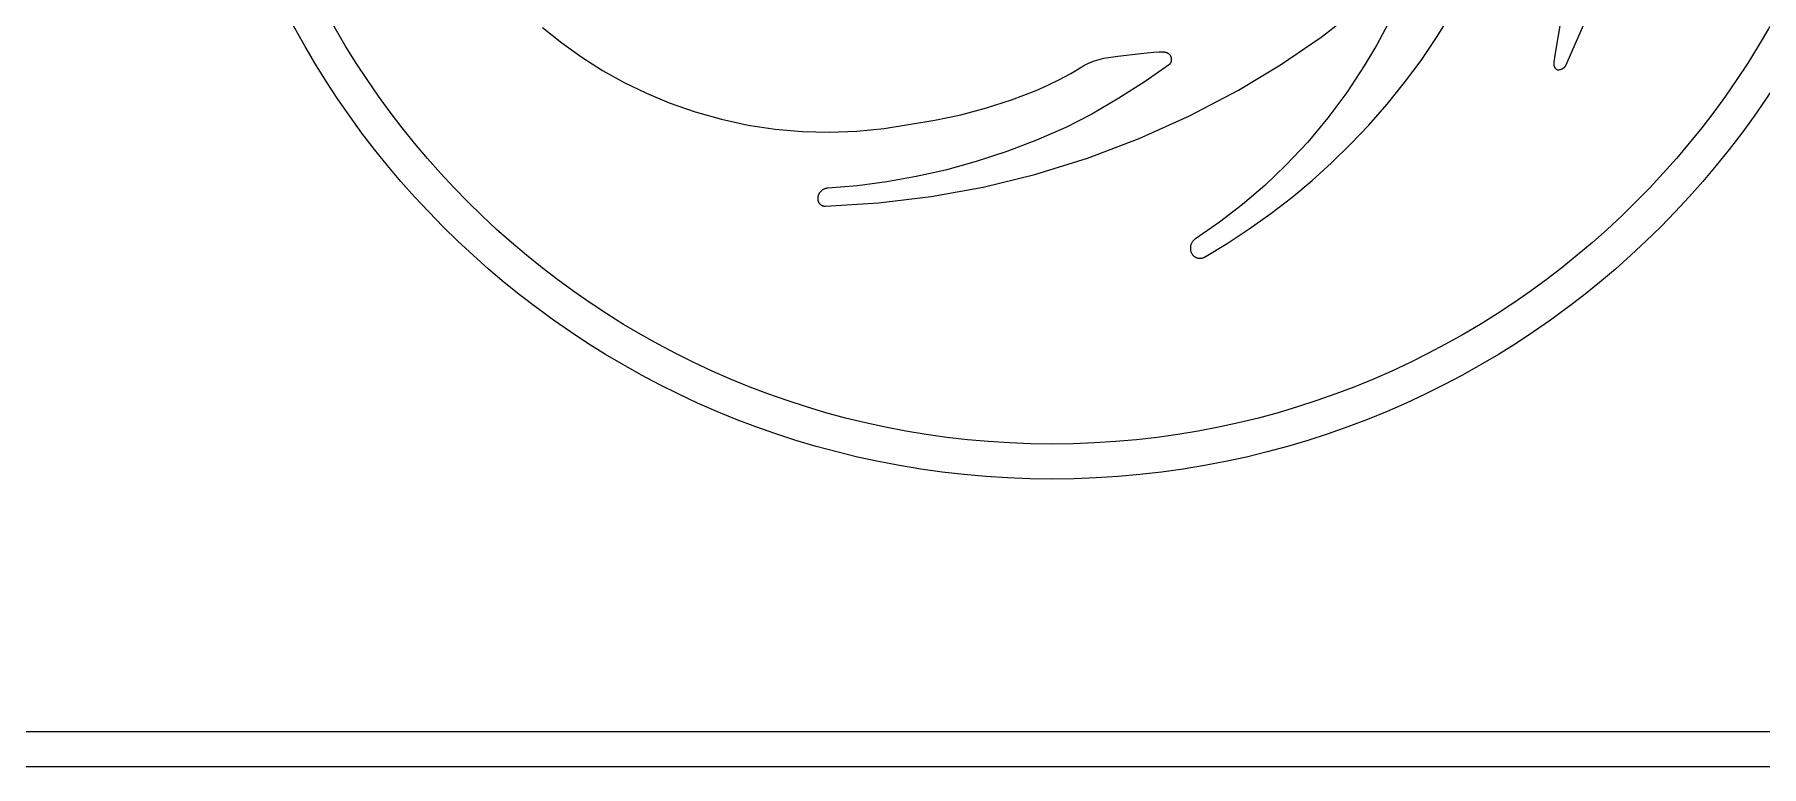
# Model space of a CAD drawing. Header units: millimetres. Extents: x 54215 to 67697, y 23496 to 56611.
# Drawn here: x 56253.6 to 56352.2, y 26800.4 to 26842.2 of the extents above; entities that cross this region are included whole.
import ezdxf

# ---------------------------------------------------------------- set-up
doc = ezdxf.new("R2010")
doc.units = ezdxf.units.MM
doc.layers.add('no3_ahsap gorunus on ince', color=32, linetype='Continuous', lineweight=13)
doc.layers.add('no3_doğrama gorunus', color=7, linetype='Continuous', lineweight=0, true_color=0x004d4d)

msp = doc.modelspace()

# ---------------------------------------------------------------- linework, layer by layer
at = {"color": 36, "true_color": 0x873b08}
for points in [[(56341.423, 26847.179, 294.578), (56340.365, 26840.87, 294.578), (56340.331, 26840.662, 294.578), (56340.324, 26840.611, 294.578), (56340.32, 26840.561, 294.578), (56340.317, 26840.513, 294.578), (56340.317, 26840.489, 294.578), (56340.318, 26840.465, 294.578), (56340.32, 26840.443, 294.578), (56340.323, 26840.42, 294.578), (56340.327, 26840.398, 294.578), (56340.332, 26840.376, 294.578), (56340.338, 26840.354, 294.578), (56340.345, 26840.333, 294.578), (56340.354, 26840.313, 294.578), (56340.364, 26840.293, 294.578), (56340.376, 26840.273, 294.578), (56340.383, 26840.264, 294.578), (56340.39, 26840.255, 294.578), (56340.397, 26840.245, 294.578), (56340.405, 26840.236, 294.578), (56340.421, 26840.219, 294.578), (56340.44, 26840.201, 294.578), (56340.46, 26840.185, 294.578), (56340.482, 26840.169, 294.578), (56340.506, 26840.154, 294.578), (56340.508, 26840.153, 294.578), (56340.509, 26840.153, 294.578), (56340.51, 26840.152, 294.578), (56340.511, 26840.152, 294.578), (56340.515, 26840.151, 294.578), (56340.518, 26840.15, 294.578), (56340.522, 26840.149, 294.578), (56340.527, 26840.148, 294.578), (56340.537, 26840.147, 294.578), (56340.548, 26840.146, 294.578), (56340.56, 26840.146, 294.578), (56340.574, 26840.146, 294.578), (56340.588, 26840.147, 294.578), (56340.62, 26840.151, 294.578), (56340.655, 26840.156, 294.578), (56340.692, 26840.165, 294.578), (56340.731, 26840.176, 294.578), (56340.771, 26840.191, 294.578), (56340.79, 26840.199, 294.578), (56340.81, 26840.209, 294.578), (56340.83, 26840.219, 294.578), (56340.849, 26840.23, 294.578), (56340.867, 26840.242, 294.578), (56340.886, 26840.255, 294.578), (56340.903, 26840.269, 294.578), (56340.92, 26840.284, 294.578), (56340.936, 26840.3, 294.578), (56340.952, 26840.317, 294.578), (56340.966, 26840.335, 294.578), (56340.979, 26840.354, 294.578), (56340.991, 26840.375, 294.578), (56340.997, 26840.385, 294.578), (56341.002, 26840.396, 294.578), (56342.219, 26843.169, 294.578)], [(56282.621, 26842.562, 294.578), (56283.718, 26841.681, 294.578), (56284.863, 26840.863, 294.578), (56286.052, 26840.111, 294.578), (56287.283, 26839.425, 294.578), (56288.552, 26838.809, 294.578), (56289.858, 26838.263, 294.578), (56291.333, 26837.747, 294.578), (56292.834, 26837.325, 294.578), (56294.354, 26836.998, 294.578), (56295.891, 26836.765, 294.578), (56297.439, 26836.628, 294.578), (56298.994, 26836.587, 294.578), (56300.551, 26836.642, 294.578), (56302.107, 26836.795, 294.578), (56305.013, 26837.265, 294.578), (56306.483, 26837.585, 294.578), (56307.944, 26837.972, 294.578), (56309.381, 26838.431, 294.578), (56310.778, 26838.97, 294.578), (56311.457, 26839.271, 294.578), (56312.12, 26839.596, 294.578), (56312.765, 26839.943, 294.578), (56313.391, 26840.315, 294.578), (56313.505, 26840.382, 294.578), (56313.622, 26840.446, 294.578), (56313.741, 26840.505, 294.578), (56313.863, 26840.56, 294.578), (56314.115, 26840.657, 294.578), (56314.374, 26840.738, 294.578), (56314.638, 26840.804, 294.578), (56314.907, 26840.856, 294.578), (56315.177, 26840.893, 294.578), (56315.447, 26840.917, 294.578), (56316.758, 26841.069, 294.578), (56317.475, 26841.145, 294.578), (56317.796, 26841.164, 294.578), (56317.94, 26841.166, 294.578), (56318.071, 26841.163, 294.578), (56318.092, 26841.162, 294.578), (56318.113, 26841.159, 294.578), (56318.134, 26841.156, 294.578), (56318.154, 26841.152, 294.578), (56318.173, 26841.148, 294.578), (56318.191, 26841.143, 294.578), (56318.209, 26841.138, 294.578), (56318.227, 26841.131, 294.578), (56318.244, 26841.125, 294.578), (56318.26, 26841.117, 294.578), (56318.276, 26841.11, 294.578), (56318.292, 26841.101, 294.578), (56318.306, 26841.092, 294.578), (56318.321, 26841.082, 294.578), (56318.334, 26841.073, 294.578), (56318.347, 26841.062, 294.578), (56318.36, 26841.051, 294.578), (56318.372, 26841.04, 294.578), (56318.383, 26841.028, 294.578), (56318.394, 26841.016, 294.578), (56318.404, 26841.004, 294.578), (56318.414, 26840.991, 294.578), (56318.423, 26840.978, 294.578), (56318.432, 26840.965, 294.578), (56318.44, 26840.951, 294.578), (56318.448, 26840.937, 294.578), (56318.455, 26840.923, 294.578), (56318.461, 26840.909, 294.578), (56318.467, 26840.894, 294.578), (56318.472, 26840.88, 294.578), (56318.477, 26840.865, 294.578), (56318.482, 26840.849, 294.578), (56318.489, 26840.819, 294.578), (56318.494, 26840.788, 294.578), (56318.496, 26840.757, 294.578), (56318.497, 26840.726, 294.578), (56318.496, 26840.696, 294.578), (56318.492, 26840.665, 294.578), (56318.489, 26840.65, 294.578), (56318.487, 26840.635, 294.578), (56318.483, 26840.62, 294.578), (56318.479, 26840.606, 294.578), (56318.474, 26840.591, 294.578), (56318.469, 26840.577, 294.578), (56318.463, 26840.563, 294.578), (56318.457, 26840.549, 294.578), (56318.45, 26840.536, 294.578), (56318.443, 26840.522, 294.578), (56318.436, 26840.509, 294.578), (56318.427, 26840.497, 294.578), (56318.419, 26840.485, 294.578), (56318.409, 26840.473, 294.578), (56318.4, 26840.461, 294.578), (56318.389, 26840.45, 294.578), (56318.379, 26840.44, 294.578), (56318.368, 26840.429, 294.578), (56318.356, 26840.42, 294.578), (56318.343, 26840.41, 294.578), (56317.003, 26839.482, 294.578), (56315.505, 26838.524, 294.578), (56313.963, 26837.622, 294.578), (56312.486, 26836.864, 294.578), (56310.812, 26836.131, 294.578), (56309.106, 26835.48, 294.578), (56307.37, 26834.913, 294.578), (56305.608, 26834.43, 294.578), (56303.948, 26834.057, 294.578), (56302.275, 26833.76, 294.578), (56300.589, 26833.539, 294.578), (56298.895, 26833.394, 294.578), (56298.868, 26833.392, 294.578), (56298.841, 26833.389, 294.578), (56298.814, 26833.384, 294.578), (56298.788, 26833.378, 294.578), (56298.762, 26833.371, 294.578), (56298.737, 26833.364, 294.578), (56298.712, 26833.355, 294.578), (56298.688, 26833.345, 294.578), (56298.664, 26833.334, 294.578), (56298.641, 26833.322, 294.578), (56298.618, 26833.309, 294.578), (56298.596, 26833.295, 294.578), (56298.575, 26833.28, 294.578), (56298.554, 26833.265, 294.578), (56298.534, 26833.248, 294.578), (56298.515, 26833.231, 294.578), (56298.497, 26833.213, 294.578), (56298.479, 26833.194, 294.578), (56298.462, 26833.175, 294.578), (56298.446, 26833.155, 294.578), (56298.431, 26833.134, 294.578), (56298.416, 26833.112, 294.578), (56298.403, 26833.09, 294.578), (56298.39, 26833.067, 294.578), (56298.379, 26833.044, 294.578), (56298.368, 26833.02, 294.578), (56298.359, 26832.995, 294.578), (56298.35, 26832.97, 294.578), (56298.343, 26832.944, 294.578), (56298.337, 26832.918, 294.578), (56298.332, 26832.892, 294.578), (56298.328, 26832.865, 294.578), (56298.326, 26832.855, 294.578), (56298.324, 26832.83, 294.578), (56298.323, 26832.806, 294.578), (56298.323, 26832.782, 294.578), (56298.325, 26832.758, 294.578), (56298.328, 26832.734, 294.578), (56298.332, 26832.711, 294.578), (56298.338, 26832.688, 294.578), (56298.344, 26832.666, 294.578), (56298.352, 26832.644, 294.578), (56298.361, 26832.623, 294.578), (56298.371, 26832.602, 294.578), (56298.382, 26832.582, 294.578), (56298.394, 26832.563, 294.578), (56298.407, 26832.544, 294.578), (56298.421, 26832.526, 294.578), (56298.436, 26832.509, 294.578), (56298.452, 26832.492, 294.578), (56298.468, 26832.477, 294.578), (56298.486, 26832.462, 294.578), (56298.504, 26832.448, 294.578), (56298.523, 26832.435, 294.578), (56298.542, 26832.423, 294.578), (56298.563, 26832.413, 294.578), (56298.583, 26832.403, 294.578), (56298.605, 26832.394, 294.578), (56298.627, 26832.387, 294.578), (56298.65, 26832.38, 294.578), (56298.673, 26832.375, 294.578), (56298.696, 26832.371, 294.578), (56298.72, 26832.369, 294.578), (56298.744, 26832.367, 294.578), (56298.769, 26832.367, 294.578), (56301.789, 26832.554, 294.578), (56304.789, 26832.918, 294.578), (56307.763, 26833.459, 294.578), (56310.703, 26834.176, 294.578), (56313.715, 26835.106, 294.578), (56316.66, 26836.22, 294.578), (56319.532, 26837.512, 294.578), (56322.321, 26838.981, 294.578), (56324.726, 26840.433, 294.578), (56327.046, 26842.014, 294.578), (56329.275, 26843.719, 294.578)], [(56330.851, 26842.743, 294.578), (56330.217, 26841.572, 294.578), (56329.503, 26840.371, 294.578), (56328.51, 26838.859, 294.578), (56327.433, 26837.408, 294.578), (56326.275, 26836.022, 294.578), (56325.037, 26834.703, 294.578), (56323.83, 26833.551, 294.578), (56322.565, 26832.466, 294.578), (56321.244, 26831.45, 294.578), (56319.87, 26830.504, 294.578), (56319.846, 26830.487, 294.578), (56319.822, 26830.469, 294.578), (56319.8, 26830.451, 294.578), (56319.778, 26830.431, 294.578), (56319.758, 26830.411, 294.578), (56319.738, 26830.39, 294.578), (56319.72, 26830.368, 294.578), (56319.703, 26830.345, 294.578), (56319.687, 26830.322, 294.578), (56319.672, 26830.298, 294.578), (56319.658, 26830.273, 294.578), (56319.645, 26830.248, 294.578), (56319.634, 26830.223, 294.578), (56319.623, 26830.197, 294.578), (56319.614, 26830.17, 294.578), (56319.606, 26830.143, 294.578), (56319.599, 26830.116, 294.578), (56319.593, 26830.089, 294.578), (56319.589, 26830.062, 294.578), (56319.586, 26830.034, 294.578), (56319.584, 26830.006, 294.578), (56319.583, 26829.978, 294.578), (56319.584, 26829.95, 294.578), (56319.585, 26829.922, 294.578), (56319.589, 26829.894, 294.578), (56319.593, 26829.866, 294.578), (56319.599, 26829.838, 294.578), (56319.606, 26829.81, 294.578), (56319.614, 26829.782, 294.578), (56319.624, 26829.755, 294.578), (56319.635, 26829.728, 294.578), (56319.648, 26829.701, 294.578), (56319.653, 26829.691, 294.578), (56319.666, 26829.666, 294.578), (56319.681, 26829.642, 294.578), (56319.697, 26829.619, 294.578), (56319.713, 26829.597, 294.578), (56319.731, 26829.576, 294.578), (56319.749, 26829.556, 294.578), (56319.769, 26829.537, 294.578), (56319.789, 26829.519, 294.578), (56319.81, 26829.503, 294.578), (56319.832, 26829.487, 294.578), (56319.854, 26829.473, 294.578), (56319.877, 26829.46, 294.578), (56319.901, 26829.448, 294.578), (56319.925, 26829.437, 294.578), (56319.95, 26829.428, 294.578), (56319.975, 26829.42, 294.578), (56320, 26829.413, 294.578), (56320.026, 26829.407, 294.578), (56320.052, 26829.402, 294.578), (56320.078, 26829.399, 294.578), (56320.105, 26829.397, 294.578), (56320.131, 26829.397, 294.578), (56320.158, 26829.398, 294.578), (56320.185, 26829.4, 294.578), (56320.211, 26829.403, 294.578), (56320.238, 26829.408, 294.578), (56320.264, 26829.414, 294.578), (56320.29, 26829.422, 294.578), (56320.316, 26829.431, 294.578), (56320.342, 26829.442, 294.578), (56320.367, 26829.454, 294.578), (56320.392, 26829.467, 294.578), (56321.685, 26830.247, 294.578), (56322.946, 26831.075, 294.578), (56324.174, 26831.95, 294.578), (56325.366, 26832.871, 294.578), (56326.523, 26833.837, 294.578), (56327.642, 26834.848, 294.578), (56328.722, 26835.901, 294.578), (56329.763, 26836.996, 294.578), (56330.806, 26838.184, 294.578), (56331.799, 26839.412, 294.578), (56332.741, 26840.677, 294.578), (56333.631, 26841.979, 294.578), (56334.468, 26843.316, 294.578)]]:
    msp.add_polyline3d(points, dxfattribs=at)
for radius in [49.118, 47.118]:
    msp.add_circle((56311.686, 26865.927), radius, dxfattribs=at)
at = {"layer": 'no3_ahsap gorunus on ince'}
msp.add_line((56197.287, 26800.427), (56891.787, 26800.427), dxfattribs=at)
at = {"layer": 'no3_doğrama gorunus'}
msp.add_lwpolyline([(56199.287, 26910.651), (56199.287, 26802.427), (56516.601, 26802.427), (56300.087, 27005.172)], close=True, dxfattribs=at)

doc.saveas('drawing.dxf')
